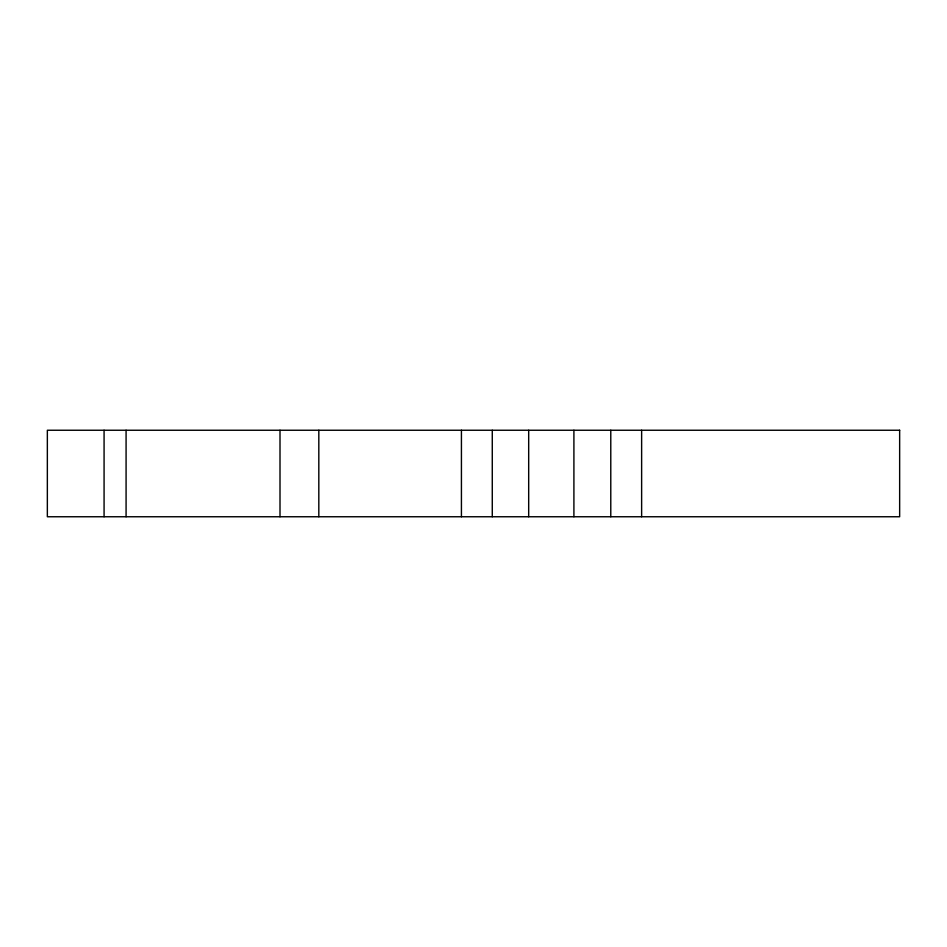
<?xml version="1.0" encoding="UTF-8"?>
<svg xmlns="http://www.w3.org/2000/svg" width="947" height="947" viewBox="0 0 947 947"><rect width="100%" height="100%" fill="white"/><g stroke="black" fill="none" stroke-linecap="round" stroke-linejoin="round"><path stroke-width="1.42" d="M641.628 430.246L641.628 516.754M610.779 430.246L610.779 516.754M573.906 430.246L573.906 516.754M528.686 430.246L528.686 516.754M492.274 430.246L492.274 516.754M461.426 430.246L461.426 516.754M318.819 430.246L318.819 516.754M280.004 430.246L280.004 516.754M126.081 430.246L126.081 516.754M104.075 430.246L104.075 516.754M899.65 430.246L47.35 430.246L47.35 516.754L899.65 516.754L899.65 430.246"/></g></svg>
